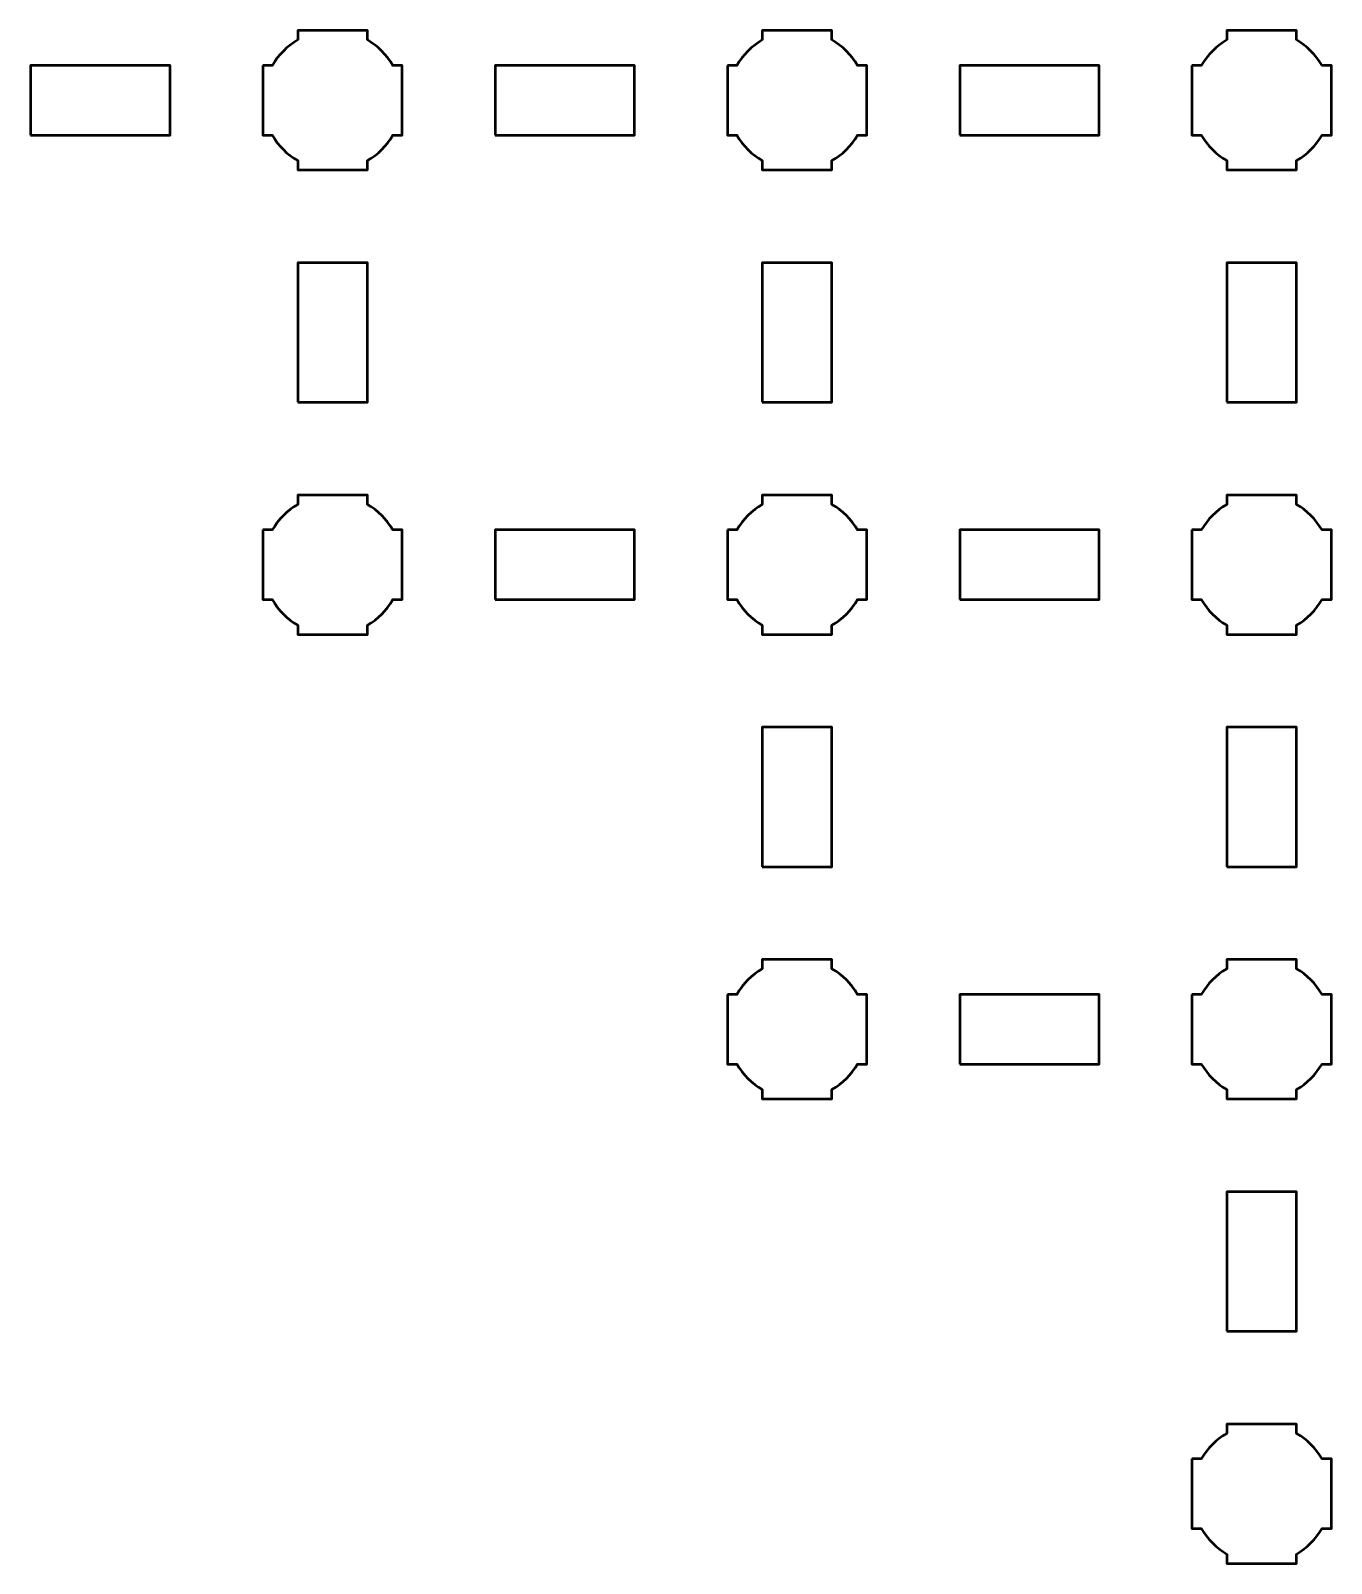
# Model space of a CAD drawing. Header units: centimetres. Extents: x -29.8 to 8.8, y -34.2 to 4.5.
# Drawn here: x -25.8 to -20.2, y -29.15 to -22.55 of the extents above; entities that cross this region are included whole.
import ezdxf

# ---------------------------------------------------------------- set-up
doc = ezdxf.new("R2010")
doc.units = ezdxf.units.CM
doc.header["$MEASUREMENT"] = 0
doc.layers.add('Layer 1', color=7, linetype='Continuous')

msp = doc.modelspace()

# ---------------------------------------------------------------- linework, layer by layer
at = {"layer": 'Layer 1', "lineweight": 53}
for points in [[(-25.8, -23), (-25.2, -23), (-25.2, -22.7), (-25.8, -22.7), (-25.8, -23)], [(-23.8, -23), (-23.2, -23), (-23.2, -22.7), (-23.8, -22.7), (-23.8, -23)], [(-21.8, -23), (-21.2, -23), (-21.2, -22.7), (-21.8, -22.7), (-21.8, -23)], [(-24.65, -24.15), (-24.35, -24.15), (-24.35, -23.55), (-24.65, -23.55), (-24.65, -24.15)], [(-22.65, -24.15), (-22.35, -24.15), (-22.35, -23.55), (-22.65, -23.55), (-22.65, -24.15)], [(-20.65, -24.15), (-20.35, -24.15), (-20.35, -23.55), (-20.65, -23.55), (-20.65, -24.15)], [(-23.8, -25), (-23.2, -25), (-23.2, -24.7), (-23.8, -24.7), (-23.8, -25)], [(-21.8, -25), (-21.2, -25), (-21.2, -24.7), (-21.8, -24.7), (-21.8, -25)], [(-22.65, -26.15), (-22.35, -26.15), (-22.35, -25.55), (-22.65, -25.55), (-22.65, -26.15)], [(-20.65, -26.15), (-20.35, -26.15), (-20.35, -25.55), (-20.65, -25.55), (-20.65, -26.15)], [(-21.8, -27), (-21.2, -27), (-21.2, -26.7), (-21.8, -26.7), (-21.8, -27)], [(-20.65, -28.15), (-20.35, -28.15), (-20.35, -27.55), (-20.65, -27.55), (-20.65, -28.15)]]:
    msp.add_lwpolyline(points, close=True, dxfattribs=at)
for points in [[(-24.8, -22.7), (-24.8, -22.7), (-24.75985, -22.7), (-24.75985, -22.7), (-24.75985, -22.7), (-24.7335, -22.65447), (-24.69553, -22.6165), (-24.65, -22.59015), (-24.65, -22.59015), (-24.65, -22.59015), (-24.65, -22.55), (-24.65, -22.55), (-24.65, -22.55), (-24.65, -22.55), (-24.5, -22.55), (-24.5, -22.55), (-24.5, -22.55), (-24.5, -22.55), (-24.35, -22.55), (-24.35, -22.55), (-24.35, -22.55), (-24.35, -22.55), (-24.35, -22.59015), (-24.35, -22.59015), (-24.35, -22.59015), (-24.30447, -22.6165), (-24.2665, -22.65447), (-24.24015, -22.7), (-24.24015, -22.7), (-24.24015, -22.7), (-24.2, -22.7), (-24.2, -22.7), (-24.2, -22.7), (-24.2, -22.7), (-24.2, -22.85), (-24.2, -22.85), (-24.2, -22.85), (-24.2, -22.85), (-24.2, -23), (-24.2, -23), (-24.2, -23), (-24.2, -23), (-24.24015, -23), (-24.24015, -23), (-24.24015, -23), (-24.2665, -23.04553), (-24.30447, -23.0835), (-24.35, -23.10985), (-24.35, -23.10985), (-24.35, -23.10985), (-24.35, -23.15), (-24.35, -23.15), (-24.35, -23.15), (-24.35, -23.15), (-24.5, -23.15), (-24.5, -23.15), (-24.5, -23.15), (-24.5, -23.15), (-24.65, -23.15), (-24.65, -23.15), (-24.65, -23.15), (-24.65, -23.15), (-24.65, -23.10985), (-24.65, -23.10985), (-24.65, -23.10985), (-24.69553, -23.0835), (-24.7335, -23.04553), (-24.75985, -23), (-24.75985, -23), (-24.75985, -23), (-24.8, -23), (-24.8, -23), (-24.8, -23), (-24.8, -23), (-24.8, -22.85), (-24.8, -22.85), (-24.8, -22.85), (-24.8, -22.85), (-24.8, -22.7), (-24.8, -22.7)], [(-22.8, -22.7), (-22.8, -22.7), (-22.75985, -22.7), (-22.75985, -22.7), (-22.75985, -22.7), (-22.7335, -22.65447), (-22.69553, -22.6165), (-22.65, -22.59015), (-22.65, -22.59015), (-22.65, -22.59015), (-22.65, -22.55), (-22.65, -22.55), (-22.65, -22.55), (-22.65, -22.55), (-22.5, -22.55), (-22.5, -22.55), (-22.5, -22.55), (-22.5, -22.55), (-22.35, -22.55), (-22.35, -22.55), (-22.35, -22.55), (-22.35, -22.55), (-22.35, -22.59015), (-22.35, -22.59015), (-22.35, -22.59015), (-22.30447, -22.6165), (-22.2665, -22.65447), (-22.24015, -22.7), (-22.24015, -22.7), (-22.24015, -22.7), (-22.2, -22.7), (-22.2, -22.7), (-22.2, -22.7), (-22.2, -22.7), (-22.2, -22.85), (-22.2, -22.85), (-22.2, -22.85), (-22.2, -22.85), (-22.2, -23), (-22.2, -23), (-22.2, -23), (-22.2, -23), (-22.24015, -23), (-22.24015, -23), (-22.24015, -23), (-22.2665, -23.04553), (-22.30447, -23.0835), (-22.35, -23.10985), (-22.35, -23.10985), (-22.35, -23.10985), (-22.35, -23.15), (-22.35, -23.15), (-22.35, -23.15), (-22.35, -23.15), (-22.5, -23.15), (-22.5, -23.15), (-22.5, -23.15), (-22.5, -23.15), (-22.65, -23.15), (-22.65, -23.15), (-22.65, -23.15), (-22.65, -23.15), (-22.65, -23.10985), (-22.65, -23.10985), (-22.65, -23.10985), (-22.69553, -23.0835), (-22.7335, -23.04553), (-22.75985, -23), (-22.75985, -23), (-22.75985, -23), (-22.8, -23), (-22.8, -23), (-22.8, -23), (-22.8, -23), (-22.8, -22.85), (-22.8, -22.85), (-22.8, -22.85), (-22.8, -22.85), (-22.8, -22.7), (-22.8, -22.7)], [(-20.8, -22.7), (-20.8, -22.7), (-20.75985, -22.7), (-20.75985, -22.7), (-20.75985, -22.7), (-20.7335, -22.65447), (-20.69553, -22.6165), (-20.65, -22.59015), (-20.65, -22.59015), (-20.65, -22.59015), (-20.65, -22.55), (-20.65, -22.55), (-20.65, -22.55), (-20.65, -22.55), (-20.5, -22.55), (-20.5, -22.55), (-20.5, -22.55), (-20.5, -22.55), (-20.35, -22.55), (-20.35, -22.55), (-20.35, -22.55), (-20.35, -22.55), (-20.35, -22.59015), (-20.35, -22.59015), (-20.35, -22.59015), (-20.30447, -22.6165), (-20.2665, -22.65447), (-20.24015, -22.7), (-20.24015, -22.7), (-20.24015, -22.7), (-20.2, -22.7), (-20.2, -22.7), (-20.2, -22.7), (-20.2, -22.7), (-20.2, -22.85), (-20.2, -22.85), (-20.2, -22.85), (-20.2, -22.85), (-20.2, -23), (-20.2, -23), (-20.2, -23), (-20.2, -23), (-20.24015, -23), (-20.24015, -23), (-20.24015, -23), (-20.2665, -23.04553), (-20.30447, -23.0835), (-20.35, -23.10985), (-20.35, -23.10985), (-20.35, -23.10985), (-20.35, -23.15), (-20.35, -23.15), (-20.35, -23.15), (-20.35, -23.15), (-20.5, -23.15), (-20.5, -23.15), (-20.5, -23.15), (-20.5, -23.15), (-20.65, -23.15), (-20.65, -23.15), (-20.65, -23.15), (-20.65, -23.15), (-20.65, -23.10985), (-20.65, -23.10985), (-20.65, -23.10985), (-20.69553, -23.0835), (-20.7335, -23.04553), (-20.75985, -23), (-20.75985, -23), (-20.75985, -23), (-20.8, -23), (-20.8, -23), (-20.8, -23), (-20.8, -23), (-20.8, -22.85), (-20.8, -22.85), (-20.8, -22.85), (-20.8, -22.85), (-20.8, -22.7), (-20.8, -22.7)], [(-24.8, -24.7), (-24.8, -24.7), (-24.75985, -24.7), (-24.75985, -24.7), (-24.75985, -24.7), (-24.7335, -24.65447), (-24.69553, -24.6165), (-24.65, -24.59015), (-24.65, -24.59015), (-24.65, -24.59015), (-24.65, -24.55), (-24.65, -24.55), (-24.65, -24.55), (-24.65, -24.55), (-24.5, -24.55), (-24.5, -24.55), (-24.5, -24.55), (-24.5, -24.55), (-24.35, -24.55), (-24.35, -24.55), (-24.35, -24.55), (-24.35, -24.55), (-24.35, -24.59015), (-24.35, -24.59015), (-24.35, -24.59015), (-24.30447, -24.6165), (-24.2665, -24.65447), (-24.24015, -24.7), (-24.24015, -24.7), (-24.24015, -24.7), (-24.2, -24.7), (-24.2, -24.7), (-24.2, -24.7), (-24.2, -24.7), (-24.2, -24.85), (-24.2, -24.85), (-24.2, -24.85), (-24.2, -24.85), (-24.2, -25), (-24.2, -25), (-24.2, -25), (-24.2, -25), (-24.24015, -25), (-24.24015, -25), (-24.24015, -25), (-24.2665, -25.04553), (-24.30447, -25.0835), (-24.35, -25.10985), (-24.35, -25.10985), (-24.35, -25.10985), (-24.35, -25.15), (-24.35, -25.15), (-24.35, -25.15), (-24.35, -25.15), (-24.5, -25.15), (-24.5, -25.15), (-24.5, -25.15), (-24.5, -25.15), (-24.65, -25.15), (-24.65, -25.15), (-24.65, -25.15), (-24.65, -25.15), (-24.65, -25.10985), (-24.65, -25.10985), (-24.65, -25.10985), (-24.69553, -25.0835), (-24.7335, -25.04553), (-24.75985, -25), (-24.75985, -25), (-24.75985, -25), (-24.8, -25), (-24.8, -25), (-24.8, -25), (-24.8, -25), (-24.8, -24.85), (-24.8, -24.85), (-24.8, -24.85), (-24.8, -24.85), (-24.8, -24.7), (-24.8, -24.7)], [(-22.8, -24.7), (-22.8, -24.7), (-22.75985, -24.7), (-22.75985, -24.7), (-22.75985, -24.7), (-22.7335, -24.65447), (-22.69553, -24.6165), (-22.65, -24.59015), (-22.65, -24.59015), (-22.65, -24.59015), (-22.65, -24.55), (-22.65, -24.55), (-22.65, -24.55), (-22.65, -24.55), (-22.5, -24.55), (-22.5, -24.55), (-22.5, -24.55), (-22.5, -24.55), (-22.35, -24.55), (-22.35, -24.55), (-22.35, -24.55), (-22.35, -24.55), (-22.35, -24.59015), (-22.35, -24.59015), (-22.35, -24.59015), (-22.30447, -24.6165), (-22.2665, -24.65447), (-22.24015, -24.7), (-22.24015, -24.7), (-22.24015, -24.7), (-22.2, -24.7), (-22.2, -24.7), (-22.2, -24.7), (-22.2, -24.7), (-22.2, -24.85), (-22.2, -24.85), (-22.2, -24.85), (-22.2, -24.85), (-22.2, -25), (-22.2, -25), (-22.2, -25), (-22.2, -25), (-22.24015, -25), (-22.24015, -25), (-22.24015, -25), (-22.2665, -25.04553), (-22.30447, -25.0835), (-22.35, -25.10985), (-22.35, -25.10985), (-22.35, -25.10985), (-22.35, -25.15), (-22.35, -25.15), (-22.35, -25.15), (-22.35, -25.15), (-22.5, -25.15), (-22.5, -25.15), (-22.5, -25.15), (-22.5, -25.15), (-22.65, -25.15), (-22.65, -25.15), (-22.65, -25.15), (-22.65, -25.15), (-22.65, -25.10985), (-22.65, -25.10985), (-22.65, -25.10985), (-22.69553, -25.0835), (-22.7335, -25.04553), (-22.75985, -25), (-22.75985, -25), (-22.75985, -25), (-22.8, -25), (-22.8, -25), (-22.8, -25), (-22.8, -25), (-22.8, -24.85), (-22.8, -24.85), (-22.8, -24.85), (-22.8, -24.85), (-22.8, -24.7), (-22.8, -24.7)], [(-20.8, -24.7), (-20.8, -24.7), (-20.75985, -24.7), (-20.75985, -24.7), (-20.75985, -24.7), (-20.7335, -24.65447), (-20.69553, -24.6165), (-20.65, -24.59015), (-20.65, -24.59015), (-20.65, -24.59015), (-20.65, -24.55), (-20.65, -24.55), (-20.65, -24.55), (-20.65, -24.55), (-20.5, -24.55), (-20.5, -24.55), (-20.5, -24.55), (-20.5, -24.55), (-20.35, -24.55), (-20.35, -24.55), (-20.35, -24.55), (-20.35, -24.55), (-20.35, -24.59015), (-20.35, -24.59015), (-20.35, -24.59015), (-20.30447, -24.6165), (-20.2665, -24.65447), (-20.24015, -24.7), (-20.24015, -24.7), (-20.24015, -24.7), (-20.2, -24.7), (-20.2, -24.7), (-20.2, -24.7), (-20.2, -24.7), (-20.2, -24.85), (-20.2, -24.85), (-20.2, -24.85), (-20.2, -24.85), (-20.2, -25), (-20.2, -25), (-20.2, -25), (-20.2, -25), (-20.24015, -25), (-20.24015, -25), (-20.24015, -25), (-20.2665, -25.04553), (-20.30447, -25.0835), (-20.35, -25.10985), (-20.35, -25.10985), (-20.35, -25.10985), (-20.35, -25.15), (-20.35, -25.15), (-20.35, -25.15), (-20.35, -25.15), (-20.5, -25.15), (-20.5, -25.15), (-20.5, -25.15), (-20.5, -25.15), (-20.65, -25.15), (-20.65, -25.15), (-20.65, -25.15), (-20.65, -25.15), (-20.65, -25.10985), (-20.65, -25.10985), (-20.65, -25.10985), (-20.69553, -25.0835), (-20.7335, -25.04553), (-20.75985, -25), (-20.75985, -25), (-20.75985, -25), (-20.8, -25), (-20.8, -25), (-20.8, -25), (-20.8, -25), (-20.8, -24.85), (-20.8, -24.85), (-20.8, -24.85), (-20.8, -24.85), (-20.8, -24.7), (-20.8, -24.7)], [(-22.8, -26.7), (-22.8, -26.7), (-22.75985, -26.7), (-22.75985, -26.7), (-22.75985, -26.7), (-22.7335, -26.65447), (-22.69553, -26.6165), (-22.65, -26.59015), (-22.65, -26.59015), (-22.65, -26.59015), (-22.65, -26.55), (-22.65, -26.55), (-22.65, -26.55), (-22.65, -26.55), (-22.5, -26.55), (-22.5, -26.55), (-22.5, -26.55), (-22.5, -26.55), (-22.35, -26.55), (-22.35, -26.55), (-22.35, -26.55), (-22.35, -26.55), (-22.35, -26.59015), (-22.35, -26.59015), (-22.35, -26.59015), (-22.30447, -26.6165), (-22.2665, -26.65447), (-22.24015, -26.7), (-22.24015, -26.7), (-22.24015, -26.7), (-22.2, -26.7), (-22.2, -26.7), (-22.2, -26.7), (-22.2, -26.7), (-22.2, -26.85), (-22.2, -26.85), (-22.2, -26.85), (-22.2, -26.85), (-22.2, -27), (-22.2, -27), (-22.2, -27), (-22.2, -27), (-22.24015, -27), (-22.24015, -27), (-22.24015, -27), (-22.2665, -27.04553), (-22.30447, -27.0835), (-22.35, -27.10985), (-22.35, -27.10985), (-22.35, -27.10985), (-22.35, -27.15), (-22.35, -27.15), (-22.35, -27.15), (-22.35, -27.15), (-22.5, -27.15), (-22.5, -27.15), (-22.5, -27.15), (-22.5, -27.15), (-22.65, -27.15), (-22.65, -27.15), (-22.65, -27.15), (-22.65, -27.15), (-22.65, -27.10985), (-22.65, -27.10985), (-22.65, -27.10985), (-22.69553, -27.0835), (-22.7335, -27.04553), (-22.75985, -27), (-22.75985, -27), (-22.75985, -27), (-22.8, -27), (-22.8, -27), (-22.8, -27), (-22.8, -27), (-22.8, -26.85), (-22.8, -26.85), (-22.8, -26.85), (-22.8, -26.85), (-22.8, -26.7), (-22.8, -26.7)], [(-20.8, -26.7), (-20.8, -26.7), (-20.75985, -26.7), (-20.75985, -26.7), (-20.75985, -26.7), (-20.7335, -26.65447), (-20.69553, -26.6165), (-20.65, -26.59015), (-20.65, -26.59015), (-20.65, -26.59015), (-20.65, -26.55), (-20.65, -26.55), (-20.65, -26.55), (-20.65, -26.55), (-20.5, -26.55), (-20.5, -26.55), (-20.5, -26.55), (-20.5, -26.55), (-20.35, -26.55), (-20.35, -26.55), (-20.35, -26.55), (-20.35, -26.55), (-20.35, -26.59015), (-20.35, -26.59015), (-20.35, -26.59015), (-20.30447, -26.6165), (-20.2665, -26.65447), (-20.24015, -26.7), (-20.24015, -26.7), (-20.24015, -26.7), (-20.2, -26.7), (-20.2, -26.7), (-20.2, -26.7), (-20.2, -26.7), (-20.2, -26.85), (-20.2, -26.85), (-20.2, -26.85), (-20.2, -26.85), (-20.2, -27), (-20.2, -27), (-20.2, -27), (-20.2, -27), (-20.24015, -27), (-20.24015, -27), (-20.24015, -27), (-20.2665, -27.04553), (-20.30447, -27.0835), (-20.35, -27.10985), (-20.35, -27.10985), (-20.35, -27.10985), (-20.35, -27.15), (-20.35, -27.15), (-20.35, -27.15), (-20.35, -27.15), (-20.5, -27.15), (-20.5, -27.15), (-20.5, -27.15), (-20.5, -27.15), (-20.65, -27.15), (-20.65, -27.15), (-20.65, -27.15), (-20.65, -27.15), (-20.65, -27.10985), (-20.65, -27.10985), (-20.65, -27.10985), (-20.69553, -27.0835), (-20.7335, -27.04553), (-20.75985, -27), (-20.75985, -27), (-20.75985, -27), (-20.8, -27), (-20.8, -27), (-20.8, -27), (-20.8, -27), (-20.8, -26.85), (-20.8, -26.85), (-20.8, -26.85), (-20.8, -26.85), (-20.8, -26.7), (-20.8, -26.7)], [(-20.8, -28.7), (-20.8, -28.7), (-20.75985, -28.7), (-20.75985, -28.7), (-20.75985, -28.7), (-20.7335, -28.65447), (-20.69553, -28.6165), (-20.65, -28.59015), (-20.65, -28.59015), (-20.65, -28.59015), (-20.65, -28.55), (-20.65, -28.55), (-20.65, -28.55), (-20.65, -28.55), (-20.5, -28.55), (-20.5, -28.55), (-20.5, -28.55), (-20.5, -28.55), (-20.35, -28.55), (-20.35, -28.55), (-20.35, -28.55), (-20.35, -28.55), (-20.35, -28.59015), (-20.35, -28.59015), (-20.35, -28.59015), (-20.30447, -28.6165), (-20.2665, -28.65447), (-20.24015, -28.7), (-20.24015, -28.7), (-20.24015, -28.7), (-20.2, -28.7), (-20.2, -28.7), (-20.2, -28.7), (-20.2, -28.7), (-20.2, -28.85), (-20.2, -28.85), (-20.2, -28.85), (-20.2, -28.85), (-20.2, -29), (-20.2, -29), (-20.2, -29), (-20.2, -29), (-20.24015, -29), (-20.24015, -29), (-20.24015, -29), (-20.2665, -29.04553), (-20.30447, -29.0835), (-20.35, -29.10985), (-20.35, -29.10985), (-20.35, -29.10985), (-20.35, -29.15), (-20.35, -29.15), (-20.35, -29.15), (-20.35, -29.15), (-20.5, -29.15), (-20.5, -29.15), (-20.5, -29.15), (-20.5, -29.15), (-20.65, -29.15), (-20.65, -29.15), (-20.65, -29.15), (-20.65, -29.15), (-20.65, -29.10985), (-20.65, -29.10985), (-20.65, -29.10985), (-20.69553, -29.0835), (-20.7335, -29.04553), (-20.75985, -29), (-20.75985, -29), (-20.75985, -29), (-20.8, -29), (-20.8, -29), (-20.8, -29), (-20.8, -29), (-20.8, -28.85), (-20.8, -28.85), (-20.8, -28.85), (-20.8, -28.85), (-20.8, -28.7), (-20.8, -28.7)]]:
    msp.add_open_spline(points, degree=3, knots=[0, 0, 0, 0, 0.05, 0.05, 0.05, 0.05, 0.1, 0.1, 0.1, 0.1, 0.15, 0.15, 0.15, 0.15, 0.2, 0.2, 0.2, 0.2, 0.25, 0.25, 0.25, 0.25, 0.3, 0.3, 0.3, 0.3, 0.35, 0.35, 0.35, 0.35, 0.4, 0.4, 0.4, 0.4, 0.45, 0.45, 0.45, 0.45, 0.5, 0.5, 0.5, 0.5, 0.55, 0.55, 0.55, 0.55, 0.6, 0.6, 0.6, 0.6, 0.65, 0.65, 0.65, 0.65, 0.7, 0.7, 0.7, 0.7, 0.75, 0.75, 0.75, 0.75, 0.8, 0.8, 0.8, 0.8, 0.85, 0.85, 0.85, 0.85, 0.9, 0.9, 0.9, 0.9, 0.95, 0.95, 0.95, 0.95, 1, 1, 1, 1], dxfattribs=at)

doc.saveas('drawing.dxf')
